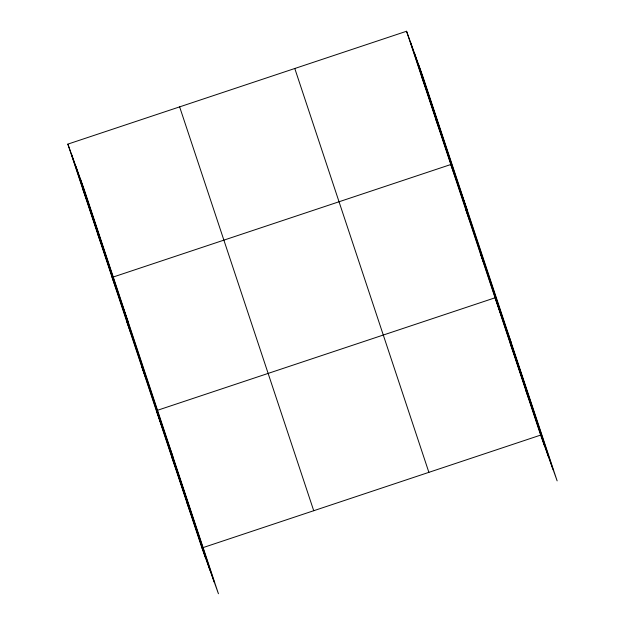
<?xml version="1.0" encoding="UTF-8"?>
<svg xmlns="http://www.w3.org/2000/svg" width="625" height="625" viewBox="0 0 625 625"><rect width="100%" height="100%" fill="white"/><g stroke="black" fill="none" stroke-linecap="round" stroke-linejoin="round"><path stroke-width="0.94" d="M67.859 144.125L84.344 189.906L218.438 593.75L201.953 547.969L67.859 144.125L406.562 31.25L423.047 77.031L557.141 480.875L540.656 435.094L406.562 31.25M201.953 547.969L540.656 435.094M421.312 75.672L425.078 86.125M436.062 120.094L439.828 130.547M467.297 210.297L450.812 164.516L112.109 277.391L128.594 323.172M465.562 208.938L469.328 219.391M480.312 253.367L484.078 263.812M511.547 343.57L495.062 297.789L156.367 410.664L172.844 456.445M510.258 343.555L514.023 354M525.461 389.32L529.219 399.773M82.609 188.547L86.375 198.992M97.359 232.969L101.125 243.422M126.867 321.812L130.625 332.266M141.617 366.234L145.375 376.688M171.562 456.43L175.32 466.875M186.758 502.195L190.516 512.648M418.844 65.375L552.938 469.219M414.523 53.359L548.617 457.203M410.328 41.695L544.414 445.539M294.789 68.5L428.883 472.344M179.633 106.875L313.727 510.719M80.148 178.25L214.242 582.086M75.82 166.234L209.914 570.078M71.625 154.57L205.719 558.414"/></g></svg>
